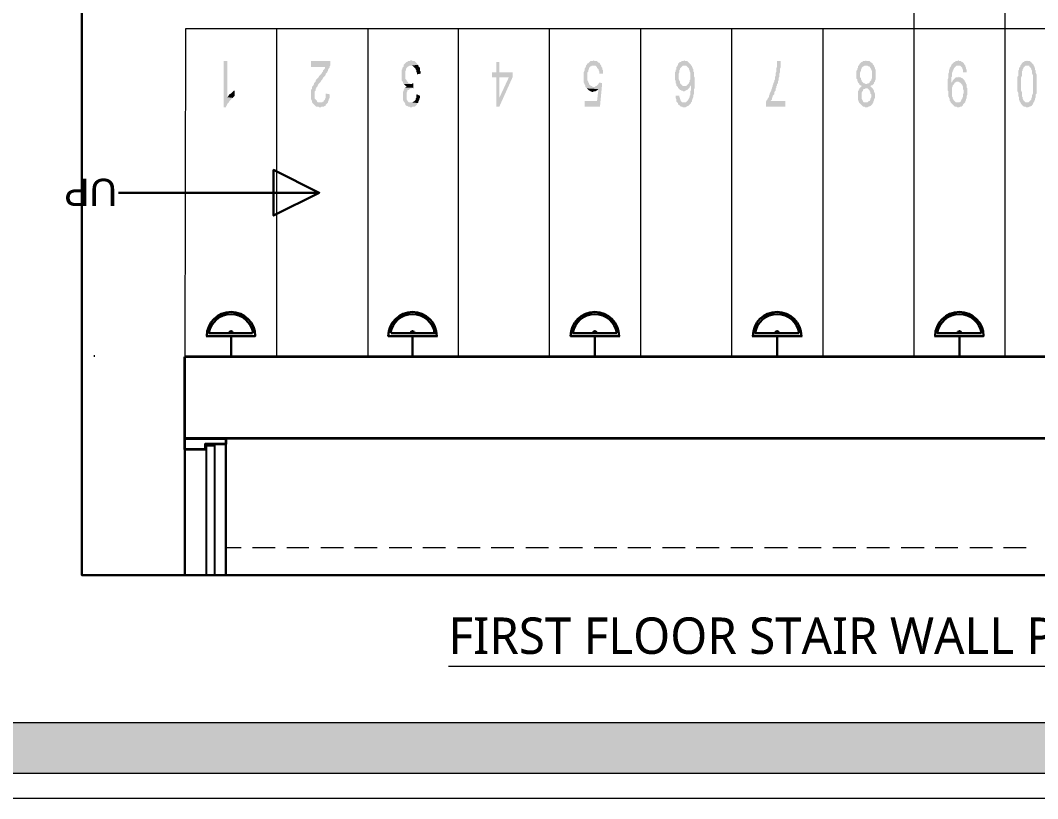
# Model space of a CAD drawing. Header units: inches. Extents: x 3324238 to 135265466, y -1036581 to 20094598.
# Drawn here: x 3353477.5 to 3353589, y -519499.6 to -519414.3 of the extents above; entities that cross this region are included whole.
import ezdxf

# ---------------------------------------------------------------- set-up
doc = ezdxf.new("R2010")
doc.units = ezdxf.units.IN
doc.header["$MEASUREMENT"] = 0
for name, color, linetype in [('PDF_Geometry', 7, 'Continuous'), ('PDF_Solid Fills', 7, 'Continuous'), ('PDF_Text', 1, 'Continuous')]:
    doc.layers.add(name, color=color, linetype=linetype)
doc.styles.add('PDF Arial', font='arial.ttf')
doc.styles.add('PDF Malgun Gothic', font='malgun.ttf')

msp = doc.modelspace()

# ---------------------------------------------------------------- hatches: boundary and pattern name
at = {"layer": 'PDF_Solid Fills', "lineweight": 30, "transparency": 33554559}
for points in [[(3353499.814, -519423.852), (3353500.055, -519423.852), (3353500.055, -519423.772), (3353500.136, -519423.691), (3353500.136, -519423.611), (3353500.217, -519423.45), (3353500.297, -519423.369), (3353500.378, -519423.288), (3353500.458, -519423.127), (3353500.458, -519423.127), (3353500.539, -519423.047), (3353500.619, -519422.966), (3353500.7, -519422.886), (3353500.781, -519422.805), (3353500.217, -519422.724), (3353500.217, -519418.776), (3353499.814, -519418.776)], [(3353509.563, -519423.369), (3353510.369, -519423.288), (3353510.369, -519423.288), (3353510.288, -519423.288), (3353510.127, -519423.288), (3353510.046, -519423.208), (3353510.046, -519423.127), (3353509.966, -519423.047), (3353509.966, -519423.047), (3353509.885, -519422.966), (3353509.805, -519422.886), (3353509.805, -519422.724), (3353509.805, -519422.563), (3353509.805, -519422.483), (3353509.805, -519422.322), (3353509.805, -519422.241), (3353509.805, -519422.08), (3353509.885, -519421.999), (3353509.885, -519421.838), (3353509.966, -519421.758), (3353509.966, -519421.677), (3353510.046, -519421.596), (3353510.127, -519421.516), (3353510.127, -519421.435), (3353510.207, -519421.274), (3353510.288, -519421.194), (3353510.369, -519421.113), (3353510.449, -519421.032), (3353510.53, -519420.871), (3353510.61, -519420.791), (3353510.691, -519420.63), (3353510.771, -519420.549), (3353510.852, -519420.468), (3353510.933, -519420.388), (3353511.013, -519420.227), (3353511.013, -519420.146), (3353511.094, -519420.066), (3353511.174, -519419.985), (3353511.174, -519419.904), (3353511.255, -519419.824), (3353511.255, -519419.743), (3353511.335, -519419.582), (3353511.416, -519419.502), (3353511.416, -519419.34), (3353511.497, -519419.26), (3353511.497, -519419.26), (3353511.497, -519419.099), (3353511.497, -519418.938), (3353511.497, -519418.776), (3353509.402, -519418.776), (3353509.402, -519419.421), (3353510.933, -519419.421), (3353510.933, -519419.421), (3353510.933, -519419.502), (3353510.852, -519419.663), (3353510.771, -519419.743), (3353510.771, -519419.743), (3353510.691, -519419.824), (3353510.691, -519419.904), (3353510.61, -519419.985), (3353510.53, -519420.146), (3353510.449, -519420.227), (3353510.288, -519420.388), (3353510.288, -519420.388), (3353510.207, -519420.549), (3353510.127, -519420.63), (3353510.046, -519420.71), (3353509.966, -519420.791), (3353509.885, -519420.952), (3353509.885, -519421.032), (3353509.805, -519421.113), (3353509.724, -519421.194), (3353509.724, -519421.274), (3353509.724, -519421.274), (3353509.643, -519421.435), (3353509.563, -519421.516), (3353509.482, -519421.596), (3353509.482, -519421.758), (3353509.482, -519421.838), (3353509.402, -519421.919), (3353509.402, -519421.999), (3353509.402, -519422.16), (3353509.402, -519422.322), (3353509.402, -519422.483), (3353509.402, -519422.483), (3353509.402, -519422.644), (3353509.402, -519422.724), (3353509.402, -519422.886), (3353509.402, -519422.966), (3353509.482, -519423.127), (3353509.482, -519423.208)], [(3353519.554, -519421.274), (3353520.359, -519421.274), (3353520.279, -519421.274), (3353520.198, -519421.194), (3353520.118, -519421.194), (3353520.037, -519421.113), (3353519.957, -519421.032), (3353519.876, -519420.952), (3353519.876, -519420.871), (3353519.795, -519420.791), (3353519.715, -519420.71), (3353519.715, -519420.549), (3353519.715, -519420.388), (3353519.715, -519420.307), (3353519.715, -519420.307), (3353519.715, -519420.146), (3353519.715, -519419.985), (3353519.715, -519419.904), (3353519.795, -519419.743), (3353519.795, -519419.663), (3353519.876, -519419.502), (3353519.957, -519419.421), (3353520.037, -519419.34), (3353520.118, -519419.34), (3353520.198, -519419.26), (3353520.279, -519419.26), (3353520.359, -519419.26), (3353521.165, -519419.179), (3353521.085, -519419.099), (3353521.004, -519419.099), (3353521.004, -519419.018), (3353520.923, -519418.938), (3353520.843, -519418.857), (3353520.762, -519418.776), (3353520.682, -519418.776), (3353520.521, -519418.776), (3353520.44, -519418.696), (3353520.359, -519418.696), (3353520.279, -519418.696), (3353520.198, -519418.776), (3353520.118, -519418.776), (3353520.037, -519418.776), (3353519.957, -519418.857), (3353519.876, -519418.857), (3353519.795, -519418.938), (3353519.715, -519419.018), (3353519.634, -519419.099), (3353519.554, -519419.179), (3353519.554, -519419.179), (3353519.554, -519419.34), (3353519.473, -519419.421), (3353519.393, -519419.502), (3353519.393, -519419.663), (3353519.312, -519419.743), (3353519.312, -519419.904), (3353519.312, -519419.985), (3353519.312, -519420.146), (3353519.312, -519420.307), (3353519.312, -519420.307), (3353519.312, -519420.468), (3353519.312, -519420.63), (3353519.312, -519420.791), (3353519.312, -519420.871), (3353519.393, -519420.952), (3353519.473, -519421.113), (3353519.473, -519421.113), (3353519.473, -519421.194)], [(3353529.706, -519423.772), (3353530.028, -519423.772), (3353531.478, -519420.549), (3353531.478, -519419.985), (3353530.028, -519419.985), (3353530.028, -519418.857), (3353529.706, -519418.857), (3353529.706, -519419.985), (3353529.222, -519419.985), (3353529.222, -519420.549), (3353529.706, -519420.549), (3353531.075, -519420.549), (3353530.028, -519422.805)], [(3353540.986, -519420.146), (3353541.389, -519420.146), (3353541.389, -519420.066), (3353541.389, -519419.904), (3353541.389, -519419.743), (3353541.308, -519419.663), (3353541.308, -519419.502), (3353541.227, -519419.421), (3353541.227, -519419.34), (3353541.147, -519419.179), (3353541.066, -519419.099), (3353541.066, -519419.018), (3353540.986, -519418.938), (3353540.905, -519418.938), (3353540.825, -519418.857), (3353540.744, -519418.776), (3353540.663, -519418.776), (3353540.583, -519418.776), (3353540.502, -519418.776), (3353540.341, -519418.696), (3353540.341, -519418.696), (3353540.261, -519418.776), (3353540.18, -519418.776), (3353540.099, -519418.776), (3353540.019, -519418.776), (3353539.938, -519418.857), (3353539.858, -519418.938), (3353539.777, -519419.018), (3353539.697, -519419.018), (3353539.616, -519419.179), (3353539.535, -519419.26), (3353540.341, -519419.26), (3353540.341, -519419.26), (3353540.502, -519419.26), (3353540.583, -519419.26), (3353540.663, -519419.34), (3353540.744, -519419.421), (3353540.744, -519419.502), (3353540.825, -519419.582), (3353540.905, -519419.663), (3353540.905, -519419.743), (3353540.986, -519419.904), (3353540.986, -519419.985)], [(3353551.057, -519423.369), (3353551.057, -519423.288), (3353551.138, -519423.208), (3353551.138, -519423.127), (3353551.138, -519423.047), (3353551.218, -519422.966), (3353551.218, -519422.886), (3353551.299, -519422.724), (3353551.299, -519422.644), (3353551.299, -519422.483), (3353551.379, -519422.402), (3353551.379, -519422.241), (3353551.379, -519422.08), (3353551.379, -519421.999), (3353551.379, -519421.838), (3353551.46, -519421.677), (3353551.46, -519421.516), (3353551.46, -519421.355), (3353551.46, -519421.113), (3353551.46, -519421.113), (3353551.46, -519420.952), (3353551.46, -519420.791), (3353551.46, -519420.63), (3353551.379, -519420.468), (3353551.379, -519420.307), (3353551.379, -519420.146), (3353551.379, -519419.985), (3353551.299, -519419.904), (3353551.299, -519419.743), (3353551.299, -519419.663), (3353551.218, -519419.582), (3353551.218, -519419.502), (3353551.138, -519419.34), (3353551.138, -519419.26), (3353551.057, -519419.26), (3353551.057, -519419.179), (3353550.977, -519419.099), (3353550.896, -519419.018), (3353550.815, -519418.938), (3353550.735, -519418.857), (3353550.654, -519418.776), (3353550.574, -519418.776), (3353550.493, -519418.776), (3353550.413, -519418.776), (3353550.332, -519418.696), (3353550.332, -519418.696), (3353550.171, -519418.776), (3353550.09, -519418.776), (3353550.01, -519418.776), (3353549.929, -519418.857), (3353549.849, -519418.857), (3353549.768, -519418.938), (3353549.768, -519418.938), (3353549.687, -519419.018), (3353549.607, -519419.099), (3353549.607, -519419.179), (3353550.332, -519419.26), (3353550.413, -519419.26), (3353550.493, -519419.26), (3353550.574, -519419.34), (3353550.654, -519419.421), (3353550.654, -519419.421), (3353550.735, -519419.502), (3353550.815, -519419.582), (3353550.815, -519419.663), (3353550.896, -519419.824), (3353550.896, -519419.904), (3353550.977, -519420.066), (3353550.977, -519420.146), (3353550.977, -519420.307), (3353550.977, -519420.468), (3353550.977, -519420.468), (3353550.977, -519420.63), (3353550.977, -519420.791), (3353550.896, -519420.871), (3353550.896, -519421.032), (3353550.815, -519421.113), (3353550.815, -519421.194), (3353550.735, -519421.274), (3353550.654, -519421.355), (3353551.057, -519421.355), (3353551.057, -519421.435), (3353551.057, -519421.677), (3353551.057, -519421.838), (3353551.057, -519421.919), (3353550.977, -519422.08), (3353550.977, -519422.241), (3353550.977, -519422.322), (3353550.977, -519422.483), (3353550.896, -519422.563), (3353550.896, -519422.644), (3353550.896, -519422.724), (3353550.815, -519422.886), (3353550.735, -519422.966), (3353550.735, -519423.047), (3353550.654, -519423.127), (3353550.654, -519423.127), (3353550.574, -519423.208), (3353550.493, -519423.288), (3353550.413, -519423.288), (3353550.332, -519423.288)], [(3353559.275, -519423.772), (3353561.37, -519423.772), (3353561.37, -519423.127), (3353559.759, -519423.127), (3353559.759, -519423.127), (3353559.839, -519423.047), (3353559.92, -519422.966), (3353559.92, -519422.805), (3353560.001, -519422.724), (3353560.001, -519422.563), (3353560.081, -519422.483), (3353560.162, -519422.402), (3353560.162, -519422.241), (3353560.242, -519422.08), (3353560.323, -519421.999), (3353560.323, -519421.838), (3353560.323, -519421.758), (3353560.403, -519421.677), (3353560.403, -519421.516), (3353560.484, -519421.435), (3353560.484, -519421.274), (3353560.565, -519421.194), (3353560.565, -519421.032), (3353560.645, -519420.871), (3353560.645, -519420.791), (3353560.645, -519420.63), (3353560.726, -519420.468), (3353560.726, -519420.388), (3353560.726, -519420.227), (3353560.726, -519420.146), (3353560.806, -519419.985), (3353560.806, -519419.904), (3353560.806, -519419.743), (3353560.806, -519419.582), (3353560.887, -519419.421), (3353560.887, -519419.34), (3353560.887, -519419.179), (3353560.887, -519419.018), (3353560.887, -519418.938), (3353560.887, -519418.776), (3353560.484, -519418.776), (3353560.484, -519418.857), (3353560.484, -519418.938), (3353560.484, -519419.099), (3353560.484, -519419.26), (3353560.484, -519419.421), (3353560.403, -519419.502), (3353560.403, -519419.663), (3353560.403, -519419.824), (3353560.403, -519419.904), (3353560.323, -519420.066), (3353560.323, -519420.227), (3353560.323, -519420.227), (3353560.323, -519420.388), (3353560.242, -519420.549), (3353560.242, -519420.63), (3353560.242, -519420.791), (3353560.162, -519420.871), (3353560.162, -519421.032), (3353560.081, -519421.194), (3353560.081, -519421.274), (3353560.001, -519421.435), (3353560.001, -519421.516), (3353559.92, -519421.677), (3353559.92, -519421.758), (3353559.839, -519421.919), (3353559.839, -519421.999), (3353559.759, -519422.16), (3353559.678, -519422.322), (3353559.678, -519422.402), (3353559.598, -519422.563), (3353559.598, -519422.644), (3353559.517, -519422.805), (3353559.437, -519422.886), (3353559.437, -519422.966), (3353559.356, -519423.047), (3353559.275, -519423.208), (3353559.275, -519423.288)], [(3353569.508, -519421.274), (3353570.233, -519421.274), (3353570.152, -519421.274), (3353570.072, -519421.194), (3353569.991, -519421.194), (3353569.911, -519421.113), (3353569.83, -519421.032), (3353569.75, -519420.952), (3353569.75, -519420.871), (3353569.669, -519420.791), (3353569.669, -519420.63), (3353569.589, -519420.549), (3353569.589, -519420.388), (3353569.589, -519420.227), (3353569.589, -519420.146), (3353569.589, -519419.985), (3353569.669, -519419.824), (3353569.669, -519419.743), (3353569.75, -519419.582), (3353569.75, -519419.502), (3353569.83, -519419.421), (3353569.911, -519419.34), (3353569.991, -519419.34), (3353570.072, -519419.26), (3353570.152, -519419.26), (3353570.233, -519419.26), (3353571.039, -519419.179), (3353570.958, -519419.099), (3353570.958, -519419.018), (3353570.878, -519418.938), (3353570.797, -519418.938), (3353570.716, -519418.857), (3353570.636, -519418.776), (3353570.555, -519418.776), (3353570.475, -519418.776), (3353570.314, -519418.776), (3353570.233, -519418.696), (3353570.233, -519418.696), (3353570.072, -519418.776), (3353569.991, -519418.776), (3353569.911, -519418.776), (3353569.83, -519418.857), (3353569.75, -519418.857), (3353569.669, -519418.938), (3353569.589, -519419.018), (3353569.508, -519419.099), (3353569.508, -519419.179), (3353569.427, -519419.26), (3353569.347, -519419.34), (3353569.347, -519419.502), (3353569.266, -519419.582), (3353569.266, -519419.743), (3353569.186, -519419.824), (3353569.186, -519419.985), (3353569.186, -519420.066), (3353569.186, -519420.227), (3353569.186, -519420.307), (3353569.186, -519420.388), (3353569.186, -519420.549), (3353569.186, -519420.71), (3353569.266, -519420.791), (3353569.266, -519420.952), (3353569.347, -519421.032), (3353569.347, -519421.113), (3353569.427, -519421.194)], [(3353580.868, -519419.985), (3353581.271, -519419.985), (3353581.271, -519419.904), (3353581.271, -519419.743), (3353581.191, -519419.582), (3353581.191, -519419.502), (3353581.11, -519419.34), (3353581.11, -519419.26), (3353581.03, -519419.179), (3353580.949, -519419.018), (3353580.949, -519419.018), (3353580.868, -519418.938), (3353580.788, -519418.857), (3353580.707, -519418.857), (3353580.627, -519418.776), (3353580.546, -519418.776), (3353580.466, -519418.776), (3353580.385, -519418.696), (3353580.304, -519418.696), (3353580.224, -519418.776), (3353580.143, -519418.776), (3353580.063, -519418.776), (3353579.982, -519418.857), (3353579.902, -519418.857), (3353579.821, -519418.938), (3353579.74, -519419.018), (3353579.66, -519419.099), (3353579.579, -519419.179), (3353580.385, -519419.26), (3353580.385, -519419.26), (3353580.466, -519419.26), (3353580.546, -519419.26), (3353580.627, -519419.34), (3353580.707, -519419.421), (3353580.788, -519419.502), (3353580.788, -519419.582), (3353580.868, -519419.743), (3353580.868, -519419.904)], [(3353587.878, -519423.852), (3353587.878, -519423.852), (3353587.959, -519423.852), (3353588.12, -519423.772), (3353588.2, -519423.772), (3353588.281, -519423.691), (3353588.362, -519423.691), (3353588.442, -519423.611), (3353588.442, -519423.53), (3353588.523, -519423.53), (3353588.523, -519423.45), (3353588.603, -519423.288), (3353587.878, -519423.288), (3353587.878, -519423.288), (3353587.798, -519423.288), (3353587.717, -519423.288), (3353587.636, -519423.208), (3353587.556, -519423.127), (3353587.475, -519423.047), (3353587.395, -519422.886), (3353587.395, -519422.886), (3353587.395, -519422.805), (3353587.395, -519422.724), (3353587.314, -519422.644), (3353587.314, -519422.563), (3353587.314, -519422.402), (3353587.314, -519422.322), (3353587.314, -519422.16), (3353587.234, -519421.999), (3353587.234, -519421.838), (3353587.234, -519421.677), (3353587.234, -519421.435), (3353587.234, -519421.274), (3353587.234, -519421.274), (3353587.234, -519421.032), (3353587.234, -519420.871), (3353587.234, -519420.71), (3353587.234, -519420.549), (3353587.314, -519420.388), (3353587.314, -519420.227), (3353587.314, -519420.146), (3353587.314, -519419.985), (3353587.314, -519419.904), (3353587.395, -519419.824), (3353587.395, -519419.743), (3353587.395, -519419.663), (3353587.475, -519419.582), (3353587.475, -519419.502), (3353587.556, -519419.421), (3353587.636, -519419.34), (3353587.717, -519419.26), (3353587.798, -519419.26), (3353587.878, -519419.26), (3353588.603, -519419.179), (3353588.523, -519419.099), (3353588.442, -519419.018), (3353588.362, -519418.938), (3353588.362, -519418.857), (3353588.281, -519418.857), (3353588.2, -519418.776), (3353588.039, -519418.776), (3353587.959, -519418.776), (3353587.878, -519418.696), (3353587.878, -519418.696), (3353587.798, -519418.776), (3353587.717, -519418.776), (3353587.636, -519418.776), (3353587.556, -519418.857), (3353587.475, -519418.857), (3353587.395, -519418.938), (3353587.314, -519419.018), (3353587.314, -519419.018), (3353587.234, -519419.179), (3353587.153, -519419.26), (3353587.153, -519419.34), (3353587.072, -519419.421), (3353586.992, -519419.582), (3353586.992, -519419.743), (3353586.911, -519419.824), (3353586.911, -519419.904), (3353586.911, -519419.985), (3353586.911, -519420.146), (3353586.911, -519420.227), (3353586.911, -519420.388), (3353586.831, -519420.468), (3353586.831, -519420.63), (3353586.831, -519420.791), (3353586.831, -519420.952), (3353586.831, -519421.113), (3353586.831, -519421.274), (3353586.831, -519421.355), (3353586.831, -519421.516), (3353586.831, -519421.677), (3353586.831, -519421.838), (3353586.831, -519421.999), (3353586.831, -519422.08), (3353586.911, -519422.241), (3353586.911, -519422.322), (3353586.911, -519422.483), (3353586.911, -519422.563), (3353586.992, -519422.724), (3353586.992, -519422.886), (3353586.992, -519422.966), (3353587.072, -519423.127), (3353587.072, -519423.208), (3353587.072, -519423.208), (3353587.153, -519423.288), (3353587.234, -519423.45), (3353587.314, -519423.53), (3353587.395, -519423.611), (3353587.395, -519423.691), (3353587.475, -519423.691), (3353587.556, -519423.772), (3353587.636, -519423.772), (3353587.717, -519423.772), (3353587.798, -519423.852)], [(3353521.004, -519420.227), (3353521.407, -519420.146), (3353521.407, -519420.066), (3353521.407, -519419.904), (3353521.326, -519419.824), (3353521.326, -519419.663), (3353521.326, -519419.502), (3353521.246, -519419.421), (3353521.165, -519419.34), (3353521.165, -519419.179), (3353520.359, -519419.26), (3353520.44, -519419.26), (3353520.521, -519419.26), (3353520.601, -519419.34), (3353520.682, -519419.421), (3353520.762, -519419.502), (3353520.762, -519419.502), (3353520.843, -519419.582), (3353520.843, -519419.663), (3353520.923, -519419.743), (3353520.923, -519419.904), (3353521.004, -519420.066)], [(3353539.535, -519421.677), (3353540.341, -519421.596), (3353540.341, -519421.596), (3353540.261, -519421.596), (3353540.18, -519421.516), (3353540.099, -519421.516), (3353540.019, -519421.435), (3353539.938, -519421.355), (3353539.858, -519421.274), (3353539.858, -519421.194), (3353539.777, -519421.113), (3353539.777, -519421.032), (3353539.697, -519420.871), (3353539.697, -519420.791), (3353539.697, -519420.63), (3353539.697, -519420.468), (3353539.697, -519420.468), (3353539.697, -519420.307), (3353539.697, -519420.146), (3353539.697, -519419.985), (3353539.777, -519419.904), (3353539.777, -519419.743), (3353539.858, -519419.663), (3353539.858, -519419.582), (3353539.858, -519419.582), (3353539.938, -519419.421), (3353540.019, -519419.34), (3353540.099, -519419.34), (3353540.18, -519419.26), (3353540.261, -519419.26), (3353540.341, -519419.26), (3353539.535, -519419.26), (3353539.535, -519419.34), (3353539.535, -519419.34), (3353539.455, -519419.502), (3353539.374, -519419.582), (3353539.374, -519419.743), (3353539.374, -519419.824), (3353539.294, -519419.985), (3353539.294, -519420.066), (3353539.294, -519420.227), (3353539.294, -519420.388), (3353539.294, -519420.549), (3353539.294, -519420.549), (3353539.294, -519420.71), (3353539.294, -519420.871), (3353539.294, -519421.032), (3353539.294, -519421.113), (3353539.374, -519421.274), (3353539.374, -519421.355), (3353539.455, -519421.435), (3353539.455, -519421.596)], [(3353549.607, -519421.596), (3353550.332, -519421.516), (3353550.251, -519421.516), (3353550.171, -519421.516), (3353550.09, -519421.435), (3353550.01, -519421.355), (3353549.929, -519421.274), (3353549.849, -519421.194), (3353549.849, -519421.194), (3353549.849, -519421.032), (3353549.768, -519420.952), (3353549.768, -519420.871), (3353549.687, -519420.71), (3353549.687, -519420.549), (3353549.687, -519420.388), (3353549.687, -519420.307), (3353549.687, -519420.146), (3353549.768, -519419.985), (3353549.768, -519419.904), (3353549.768, -519419.743), (3353549.849, -519419.663), (3353549.849, -519419.582), (3353549.929, -519419.502), (3353550.01, -519419.421), (3353550.09, -519419.34), (3353550.171, -519419.26), (3353550.251, -519419.26), (3353550.332, -519419.26), (3353549.607, -519419.179), (3353549.526, -519419.34), (3353549.446, -519419.421), (3353549.446, -519419.582), (3353549.446, -519419.663), (3353549.365, -519419.743), (3353549.365, -519419.904), (3353549.285, -519419.985), (3353549.285, -519420.146), (3353549.285, -519420.307), (3353549.285, -519420.468), (3353549.285, -519420.468), (3353549.285, -519420.63), (3353549.285, -519420.791), (3353549.365, -519420.952), (3353549.365, -519421.032), (3353549.365, -519421.194), (3353549.446, -519421.274), (3353549.446, -519421.435), (3353549.526, -519421.516)], [(3353570.233, -519423.852), (3353570.314, -519423.852), (3353570.394, -519423.852), (3353570.475, -519423.772), (3353570.555, -519423.772), (3353570.636, -519423.691), (3353570.716, -519423.691), (3353570.797, -519423.611), (3353570.878, -519423.53), (3353570.958, -519423.45), (3353570.958, -519423.369), (3353571.039, -519423.288), (3353571.039, -519423.208), (3353571.119, -519423.047), (3353571.119, -519422.966), (3353571.2, -519422.805), (3353571.2, -519422.644), (3353571.2, -519422.563), (3353571.2, -519422.402), (3353571.2, -519422.322), (3353571.119, -519422.16), (3353571.119, -519421.999), (3353571.039, -519421.919), (3353571.039, -519421.919), (3353571.039, -519421.838), (3353570.958, -519421.758), (3353570.878, -519421.677), (3353570.797, -519421.596), (3353570.716, -519421.516), (3353570.716, -519421.516), (3353570.797, -519421.435), (3353570.878, -519421.435), (3353570.958, -519421.355), (3353571.039, -519421.274), (3353571.119, -519421.194), (3353571.119, -519421.113), (3353571.2, -519421.032), (3353571.2, -519420.952), (3353571.28, -519420.791), (3353571.28, -519420.71), (3353571.28, -519420.549), (3353571.28, -519420.388), (3353571.28, -519420.227), (3353571.28, -519420.146), (3353571.28, -519419.985), (3353571.28, -519419.824), (3353571.28, -519419.743), (3353571.2, -519419.582), (3353571.2, -519419.502), (3353571.119, -519419.34), (3353571.119, -519419.26), (3353571.039, -519419.179), (3353570.233, -519419.26), (3353570.314, -519419.26), (3353570.394, -519419.26), (3353570.475, -519419.34), (3353570.555, -519419.34), (3353570.636, -519419.421), (3353570.716, -519419.502), (3353570.797, -519419.663), (3353570.797, -519419.743), (3353570.878, -519419.824), (3353570.878, -519419.985), (3353570.878, -519420.146), (3353570.878, -519420.227), (3353570.878, -519420.388), (3353570.878, -519420.549), (3353570.878, -519420.63), (3353570.797, -519420.791), (3353570.797, -519420.871), (3353570.716, -519420.952), (3353570.636, -519421.032), (3353570.636, -519421.113), (3353570.555, -519421.194), (3353570.475, -519421.194), (3353570.314, -519421.274), (3353570.233, -519421.274), (3353569.508, -519421.274), (3353569.508, -519421.355), (3353569.589, -519421.435), (3353569.669, -519421.435), (3353569.83, -519421.516), (3353569.75, -519421.516), (3353569.669, -519421.596), (3353569.589, -519421.677), (3353569.508, -519421.758), (3353570.233, -519421.758), (3353570.314, -519421.758), (3353570.394, -519421.758), (3353570.475, -519421.838), (3353570.555, -519421.919), (3353570.636, -519421.999), (3353570.636, -519422.08), (3353570.716, -519422.16), (3353570.716, -519422.322), (3353570.797, -519422.402), (3353570.797, -519422.563), (3353570.797, -519422.644), (3353570.797, -519422.724), (3353570.716, -519422.886), (3353570.716, -519422.966), (3353570.636, -519423.127), (3353570.555, -519423.127), (3353570.475, -519423.208), (3353570.394, -519423.288), (3353570.314, -519423.288), (3353570.233, -519423.288), (3353569.508, -519423.369), (3353569.589, -519423.45), (3353569.589, -519423.45), (3353569.669, -519423.53), (3353569.75, -519423.611), (3353569.83, -519423.691), (3353569.911, -519423.772), (3353569.991, -519423.772), (3353570.072, -519423.772), (3353570.152, -519423.852)], [(3353580.304, -519423.852), (3353580.304, -519423.852), (3353580.385, -519423.852), (3353580.546, -519423.772), (3353580.627, -519423.772), (3353580.707, -519423.772), (3353580.788, -519423.691), (3353580.868, -519423.611), (3353580.868, -519423.53), (3353580.949, -519423.45), (3353581.03, -519423.369), (3353580.224, -519423.288), (3353580.224, -519423.288), (3353580.143, -519423.288), (3353580.063, -519423.288), (3353579.982, -519423.208), (3353579.902, -519423.127), (3353579.821, -519423.047), (3353579.821, -519422.966), (3353579.74, -519422.886), (3353579.74, -519422.724), (3353579.66, -519422.644), (3353579.66, -519422.483), (3353579.66, -519422.322), (3353579.66, -519422.16), (3353579.66, -519422.08), (3353579.66, -519421.919), (3353579.66, -519421.838), (3353579.66, -519421.677), (3353579.74, -519421.516), (3353579.74, -519421.435), (3353579.821, -519421.355), (3353579.902, -519421.274), (3353579.902, -519421.194), (3353579.579, -519421.194), (3353579.579, -519421.032), (3353579.579, -519420.952), (3353579.579, -519420.871), (3353579.579, -519420.71), (3353579.579, -519420.549), (3353579.66, -519420.468), (3353579.66, -519420.307), (3353579.66, -519420.227), (3353579.66, -519420.066), (3353579.74, -519419.904), (3353579.74, -519419.824), (3353579.821, -519419.743), (3353579.821, -519419.663), (3353579.902, -519419.502), (3353579.982, -519419.421), (3353580.063, -519419.34), (3353580.063, -519419.34), (3353580.143, -519419.26), (3353580.224, -519419.26), (3353580.385, -519419.26), (3353579.579, -519419.179), (3353579.579, -519419.26), (3353579.499, -519419.421), (3353579.418, -519419.502), (3353579.418, -519419.582), (3353579.338, -519419.743), (3353579.338, -519419.904), (3353579.338, -519419.904), (3353579.338, -519419.985), (3353579.257, -519420.146), (3353579.257, -519420.227), (3353579.257, -519420.388), (3353579.257, -519420.468), (3353579.257, -519420.63), (3353579.176, -519420.791), (3353579.176, -519420.952), (3353579.176, -519421.113), (3353579.176, -519421.274), (3353579.176, -519421.435), (3353579.176, -519421.435), (3353579.176, -519421.677), (3353579.176, -519421.838), (3353579.176, -519421.999), (3353579.257, -519422.08), (3353579.257, -519422.241), (3353579.257, -519422.402), (3353579.257, -519422.483), (3353579.257, -519422.644), (3353579.338, -519422.724), (3353579.338, -519422.805), (3353579.338, -519422.805), (3353579.418, -519422.966), (3353579.418, -519423.127), (3353579.499, -519423.208), (3353579.499, -519423.288), (3353579.579, -519423.369), (3353579.66, -519423.45), (3353579.74, -519423.53), (3353579.821, -519423.611), (3353579.902, -519423.691), (3353579.982, -519423.772), (3353580.063, -519423.772), (3353580.143, -519423.772), (3353580.224, -519423.852)], [(3353588.603, -519423.288), (3353588.684, -519423.208), (3353588.684, -519423.127), (3353588.764, -519422.966), (3353588.764, -519422.886), (3353588.845, -519422.724), (3353588.845, -519422.644), (3353588.845, -519422.563), (3353588.845, -519422.402), (3353588.926, -519422.322), (3353588.926, -519422.16), (3353588.926, -519422.08), (3353588.926, -519421.919), (3353588.926, -519421.758), (3353588.926, -519421.596), (3353588.926, -519421.435), (3353588.926, -519421.274), (3353588.926, -519421.194), (3353588.926, -519421.032), (3353588.926, -519420.871), (3353588.926, -519420.71), (3353588.926, -519420.549), (3353588.926, -519420.388), (3353588.926, -519420.227), (3353588.845, -519420.066), (3353588.845, -519419.985), (3353588.845, -519419.824), (3353588.764, -519419.743), (3353588.764, -519419.663), (3353588.764, -519419.502), (3353588.684, -519419.421), (3353588.684, -519419.34), (3353588.603, -519419.26), (3353588.603, -519419.179), (3353587.878, -519419.26), (3353587.959, -519419.26), (3353588.039, -519419.26), (3353588.12, -519419.26), (3353588.12, -519419.34), (3353588.2, -519419.421), (3353588.281, -519419.502), (3353588.362, -519419.663), (3353588.362, -519419.663), (3353588.362, -519419.743), (3353588.442, -519419.824), (3353588.442, -519419.904), (3353588.442, -519419.985), (3353588.442, -519420.146), (3353588.523, -519420.307), (3353588.523, -519420.388), (3353588.523, -519420.549), (3353588.523, -519420.71), (3353588.523, -519420.871), (3353588.523, -519421.113), (3353588.523, -519421.274), (3353588.523, -519421.435), (3353588.523, -519421.596), (3353588.523, -519421.758), (3353588.523, -519421.919), (3353588.523, -519422.08), (3353588.523, -519422.241), (3353588.523, -519422.322), (3353588.442, -519422.483), (3353588.442, -519422.563), (3353588.442, -519422.724), (3353588.362, -519422.805), (3353588.362, -519422.886), (3353588.362, -519422.966), (3353588.281, -519423.047), (3353588.2, -519423.127), (3353588.12, -519423.208), (3353588.039, -519423.288), (3353587.959, -519423.288), (3353587.878, -519423.288)], [(3353520.601, -519421.758), (3353520.601, -519421.194), (3353520.601, -519421.194), (3353520.521, -519421.194), (3353520.44, -519421.274), (3353520.359, -519421.274), (3353519.554, -519421.274), (3353519.634, -519421.355), (3353519.715, -519421.435), (3353519.795, -519421.516), (3353519.876, -519421.516), (3353519.795, -519421.596), (3353519.715, -519421.677), (3353520.521, -519421.677)], [(3353529.706, -519423.772), (3353530.028, -519422.805), (3353530.028, -519420.549), (3353531.075, -519420.549), (3353529.706, -519420.549)], [(3353539.374, -519423.772), (3353541.066, -519423.772), (3353541.308, -519421.194), (3353540.986, -519421.113), (3353540.905, -519421.194), (3353540.905, -519421.274), (3353540.825, -519421.355), (3353540.744, -519421.435), (3353540.744, -519421.435), (3353540.663, -519421.516), (3353540.583, -519421.516), (3353540.502, -519421.596), (3353540.341, -519421.596), (3353539.535, -519421.677), (3353539.535, -519421.677), (3353539.616, -519421.758), (3353540.905, -519421.838), (3353540.744, -519423.127), (3353539.374, -519423.127)], [(3353579.902, -519421.194), (3353579.982, -519421.113), (3353580.063, -519421.113), (3353580.143, -519421.032), (3353580.304, -519421.032), (3353581.03, -519420.952), (3353581.03, -519420.871), (3353580.949, -519420.791), (3353580.868, -519420.71), (3353580.788, -519420.63), (3353580.707, -519420.63), (3353580.627, -519420.549), (3353580.546, -519420.549), (3353580.466, -519420.549), (3353580.385, -519420.468), (3353580.385, -519420.549), (3353580.224, -519420.549), (3353580.143, -519420.549), (3353580.063, -519420.549), (3353579.982, -519420.63), (3353579.902, -519420.71), (3353579.902, -519420.71), (3353579.821, -519420.791), (3353579.74, -519420.871), (3353579.74, -519420.952), (3353579.66, -519421.032), (3353579.579, -519421.194)], [(3353581.03, -519423.369), (3353581.11, -519423.288), (3353581.11, -519423.208), (3353581.191, -519423.047), (3353581.191, -519422.966), (3353581.271, -519422.805), (3353581.271, -519422.724), (3353581.271, -519422.563), (3353581.352, -519422.402), (3353581.352, -519422.322), (3353581.352, -519422.16), (3353581.352, -519422.08), (3353581.352, -519421.919), (3353581.352, -519421.758), (3353581.271, -519421.677), (3353581.271, -519421.516), (3353581.271, -519421.355), (3353581.191, -519421.274), (3353581.191, -519421.194), (3353581.11, -519421.032), (3353581.03, -519420.952), (3353580.304, -519421.032), (3353580.385, -519421.032), (3353580.466, -519421.113), (3353580.546, -519421.113), (3353580.627, -519421.194), (3353580.707, -519421.274), (3353580.707, -519421.355), (3353580.788, -519421.355), (3353580.788, -519421.435), (3353580.868, -519421.596), (3353580.868, -519421.677), (3353580.868, -519421.838), (3353580.949, -519421.999), (3353580.949, -519422.16), (3353580.949, -519422.241), (3353580.868, -519422.402), (3353580.868, -519422.563), (3353580.868, -519422.644), (3353580.788, -519422.805), (3353580.788, -519422.886), (3353580.707, -519422.966), (3353580.627, -519423.127), (3353580.627, -519423.208), (3353580.546, -519423.208), (3353580.466, -519423.288), (3353580.385, -519423.288), (3353580.224, -519423.288)], [(3353500.781, -519422.805), (3353500.861, -519422.724), (3353500.942, -519422.644), (3353501.022, -519422.563), (3353501.022, -519421.999), (3353501.022, -519421.999), (3353500.942, -519421.999), (3353500.861, -519422.08), (3353500.781, -519422.16), (3353500.7, -519422.241), (3353500.619, -519422.322), (3353500.619, -519422.322), (3353500.458, -519422.402), (3353500.378, -519422.483), (3353500.378, -519422.563), (3353500.297, -519422.644), (3353500.217, -519422.724)], [(3353510.369, -519423.852), (3353510.449, -519423.852), (3353510.53, -519423.772), (3353510.691, -519423.772), (3353510.771, -519423.772), (3353510.852, -519423.691), (3353510.933, -519423.691), (3353511.013, -519423.611), (3353511.013, -519423.53), (3353511.094, -519423.45), (3353511.174, -519423.369), (3353511.255, -519423.288), (3353511.255, -519423.208), (3353511.335, -519423.047), (3353511.335, -519422.966), (3353511.416, -519422.805), (3353511.416, -519422.724), (3353511.416, -519422.563), (3353511.416, -519422.402), (3353511.013, -519422.322), (3353511.013, -519422.483), (3353511.013, -519422.563), (3353511.013, -519422.724), (3353510.933, -519422.886), (3353510.933, -519422.966), (3353510.852, -519423.047), (3353510.771, -519423.127), (3353510.771, -519423.208), (3353510.691, -519423.208), (3353510.61, -519423.288), (3353510.449, -519423.288), (3353510.369, -519423.288), (3353509.563, -519423.369), (3353509.643, -519423.45), (3353509.643, -519423.45), (3353509.724, -519423.53), (3353509.805, -519423.611), (3353509.885, -519423.691), (3353509.885, -519423.691), (3353509.966, -519423.772), (3353510.127, -519423.772), (3353510.207, -519423.772), (3353510.288, -519423.852)], [(3353520.359, -519423.852), (3353520.44, -519423.852), (3353520.521, -519423.772), (3353520.682, -519423.772), (3353520.762, -519423.772), (3353520.843, -519423.691), (3353520.923, -519423.611), (3353520.923, -519423.611), (3353521.004, -519423.53), (3353521.004, -519423.45), (3353521.085, -519423.369), (3353520.359, -519423.288), (3353520.279, -519423.288), (3353520.198, -519423.288), (3353520.118, -519423.288), (3353520.037, -519423.208), (3353519.957, -519423.127), (3353519.957, -519423.047), (3353519.876, -519422.966), (3353519.876, -519422.805), (3353519.876, -519422.724), (3353519.876, -519422.563), (3353519.876, -519422.483), (3353519.876, -519422.322), (3353519.876, -519422.241), (3353519.957, -519422.08), (3353519.957, -519421.999), (3353520.037, -519421.919), (3353520.118, -519421.919), (3353520.198, -519421.838), (3353520.279, -519421.758), (3353520.359, -519421.758), (3353520.44, -519421.758), (3353520.521, -519421.677), (3353519.715, -519421.677), (3353519.634, -519421.758), (3353519.634, -519421.838), (3353519.554, -519421.919), (3353519.554, -519421.999), (3353519.473, -519422.16), (3353519.473, -519422.241), (3353519.473, -519422.402), (3353519.473, -519422.563), (3353519.473, -519422.644), (3353519.473, -519422.805), (3353519.473, -519422.886), (3353519.473, -519423.047), (3353519.554, -519423.208), (3353519.554, -519423.208), (3353519.634, -519423.288), (3353519.715, -519423.45), (3353519.715, -519423.53), (3353519.795, -519423.611), (3353519.876, -519423.691), (3353519.957, -519423.691), (3353520.037, -519423.772), (3353520.118, -519423.772), (3353520.198, -519423.772), (3353520.279, -519423.852)], [(3353540.261, -519422.16), (3353540.261, -519422.16), (3353540.422, -519422.08), (3353540.502, -519422.08), (3353540.583, -519422.08), (3353540.663, -519421.999), (3353540.744, -519421.999), (3353540.825, -519421.919), (3353540.905, -519421.838), (3353539.616, -519421.758), (3353539.697, -519421.838), (3353539.777, -519421.919), (3353539.858, -519421.999), (3353539.938, -519421.999), (3353540.019, -519422.08), (3353540.099, -519422.08), (3353540.18, -519422.16)], [(3353550.251, -519422.08), (3353550.251, -519422.08), (3353550.332, -519422.08), (3353550.413, -519421.999), (3353550.493, -519421.999), (3353550.574, -519421.919), (3353550.654, -519421.919), (3353550.735, -519421.838), (3353550.815, -519421.758), (3353550.896, -519421.677), (3353550.896, -519421.596), (3353550.977, -519421.516), (3353551.057, -519421.355), (3353550.654, -519421.355), (3353550.574, -519421.435), (3353550.493, -519421.516), (3353550.413, -519421.516), (3353550.332, -519421.516), (3353549.607, -519421.596), (3353549.607, -519421.677), (3353549.687, -519421.758), (3353549.768, -519421.838), (3353549.849, -519421.919), (3353549.929, -519421.919), (3353550.01, -519421.999), (3353550.09, -519421.999), (3353550.171, -519422.08)], [(3353569.508, -519423.369), (3353570.233, -519423.288), (3353570.152, -519423.288), (3353570.072, -519423.288), (3353569.991, -519423.288), (3353569.911, -519423.208), (3353569.911, -519423.127), (3353569.83, -519423.047), (3353569.75, -519422.886), (3353569.75, -519422.805), (3353569.75, -519422.644), (3353569.75, -519422.563), (3353569.75, -519422.483), (3353569.75, -519422.322), (3353569.75, -519422.241), (3353569.83, -519422.08), (3353569.911, -519421.999), (3353569.911, -519421.919), (3353569.991, -519421.838), (3353570.072, -519421.838), (3353570.152, -519421.758), (3353570.233, -519421.758), (3353569.508, -519421.758), (3353569.508, -519421.838), (3353569.427, -519421.919), (3353569.427, -519421.999), (3353569.347, -519422.08), (3353569.347, -519422.241), (3353569.347, -519422.402), (3353569.347, -519422.563), (3353569.347, -519422.644), (3353569.347, -519422.724), (3353569.347, -519422.886), (3353569.347, -519423.047), (3353569.427, -519423.127), (3353569.427, -519423.208)], [(3353521.085, -519423.369), (3353521.165, -519423.288), (3353521.165, -519423.208), (3353521.246, -519423.047), (3353521.246, -519422.966), (3353521.326, -519422.805), (3353521.326, -519422.644), (3353521.326, -519422.563), (3353521.004, -519422.402), (3353520.923, -519422.483), (3353520.923, -519422.644), (3353520.923, -519422.805), (3353520.843, -519422.886), (3353520.843, -519423.047), (3353520.762, -519423.127), (3353520.682, -519423.208), (3353520.601, -519423.208), (3353520.521, -519423.288), (3353520.44, -519423.288), (3353520.359, -519423.288)], [(3353550.251, -519423.852), (3353550.332, -519423.852), (3353550.413, -519423.852), (3353550.493, -519423.772), (3353550.574, -519423.772), (3353550.654, -519423.691), (3353550.735, -519423.691), (3353550.815, -519423.611), (3353550.896, -519423.53), (3353550.977, -519423.45), (3353551.057, -519423.369), (3353550.332, -519423.288), (3353550.332, -519423.288), (3353550.171, -519423.288), (3353550.09, -519423.288), (3353550.01, -519423.208), (3353549.929, -519423.127), (3353549.929, -519423.047), (3353549.929, -519423.047), (3353549.849, -519422.966), (3353549.849, -519422.805), (3353549.768, -519422.724), (3353549.768, -519422.563), (3353549.365, -519422.563), (3353549.365, -519422.644), (3353549.365, -519422.805), (3353549.446, -519422.966), (3353549.446, -519423.047), (3353549.446, -519423.208), (3353549.526, -519423.288), (3353549.607, -519423.369), (3353549.607, -519423.53), (3353549.687, -519423.53), (3353549.768, -519423.611), (3353549.849, -519423.691), (3353549.929, -519423.772), (3353550.01, -519423.772), (3353550.09, -519423.772), (3353550.171, -519423.852)]]:
    msp.add_hatch(color=1, dxfattribs=at).paths.add_polyline_path(points)

# ---------------------------------------------------------------- linework, layer by layer
at = {"layer": 'PDF_Geometry', "color": 42, "lineweight": 20, "true_color": 0xd39e00}
for points in [[(3353304.106, -518935.429), (3354103.293, -518935.429), (3354103.293, -519499.589), (3353304.106, -519499.589)], [(3353306.845, -518938.168), (3354100.554, -518938.168), (3354100.554, -519496.85), (3353306.845, -519496.85)], [(3353312.405, -518943.728), (3354094.994, -518943.728), (3354094.994, -519491.291), (3353312.405, -519491.291)]]:
    msp.add_lwpolyline(points, close=True, dxfattribs=at)
at = {"layer": 'PDF_Geometry', "color": 9, "lineweight": 30, "true_color": 0xbababa}
msp.add_lwpolyline([(3353669.255, -519475.096), (3353484.263, -519475.096), (3353484.263, -519360.443), (3353669.255, -519360.443)], close=True, dxfattribs=at)
at = {"layer": 'PDF_Geometry', "lineweight": 13}
for points in [[(3353575.47, -519379.296), (3353575.47, -519451.166)], [(3353585.461, -519379.296), (3353585.461, -519451.166)], [(3353615.353, -519415.231), (3353495.624, -519415.231), (3353495.543, -519451.166)], [(3353505.615, -519415.231), (3353505.615, -519451.166)], [(3353515.606, -519415.231), (3353515.606, -519451.166)], [(3353525.516, -519415.231), (3353525.516, -519451.166)], [(3353535.507, -519415.231), (3353535.507, -519451.166)], [(3353545.498, -519415.231), (3353545.498, -519451.166)], [(3353555.489, -519415.231), (3353555.489, -519451.166)], [(3353565.479, -519415.231), (3353565.479, -519451.166)], [(3353485.633, -519451.005), (3353485.633, -519451.166)]]:
    msp.add_lwpolyline(points, dxfattribs=at)
at = {"layer": 'PDF_Geometry', "lineweight": 30}
msp.add_lwpolyline([(3353488.292, -519433.199), (3353505.293, -519433.199), (3353510.288, -519433.199), (3353505.293, -519435.696), (3353505.293, -519430.701), (3353510.288, -519433.199)], dxfattribs=at)
at = {"layer": 'PDF_Geometry', "color": 92, "lineweight": 30, "true_color": 0x00b800}
for points in [[(3353497.961, -519448.91, -1), (3353503.278, -519448.91), (3353497.88, -519448.91)], [(3353502.956, -519448.588), (3353498.202, -519448.588, -0.8666667), (3353503.037, -519448.588)], [(3353523.26, -519448.91), (3353517.862, -519448.91, -1), (3353523.179, -519448.91)], [(3353518.103, -519448.588, -0.8666667), (3353522.938, -519448.588), (3353518.184, -519448.588)], [(3353543.242, -519448.91), (3353537.843, -519448.91, -1), (3353543.161, -519448.91)], [(3353577.807, -519448.91, -1), (3353583.124, -519448.91), (3353577.726, -519448.91)]]:
    msp.add_lwpolyline(points, format="xyb", dxfattribs=at)
for points in [[(3353542.919, -519448.588), (3353538.085, -519448.588, -0.8666667)], [(3353562.901, -519448.588), (3353558.067, -519448.588, -0.8666667)], [(3353582.883, -519448.588), (3353578.048, -519448.588, -0.8666667)]]:
    msp.add_lwpolyline(points, format="xyb", close=True, dxfattribs=at)
for points in [[(3353500.861, -519448.588), (3353500.781, -519448.427), (3353500.619, -519448.346), (3353500.458, -519448.427), (3353500.378, -519448.588)], [(3353500.619, -519448.91), (3353500.619, -519451.166)], [(3353520.762, -519448.588), (3353520.682, -519448.427), (3353520.521, -519448.346), (3353520.359, -519448.427), (3353520.279, -519448.588)], [(3353520.521, -519448.91), (3353520.521, -519451.166)], [(3353540.744, -519448.588), (3353540.663, -519448.427), (3353540.502, -519448.346), (3353540.341, -519448.427), (3353540.261, -519448.588)], [(3353540.502, -519448.91), (3353540.502, -519451.166)], [(3353563.223, -519448.91), (3353557.745, -519448.91)], [(3353560.726, -519448.588), (3353560.645, -519448.427), (3353560.484, -519448.346), (3353560.323, -519448.427), (3353560.242, -519448.588)], [(3353560.484, -519448.91), (3353560.484, -519451.166)], [(3353580.707, -519448.588), (3353580.627, -519448.427), (3353580.466, -519448.346), (3353580.304, -519448.427), (3353580.224, -519448.588)], [(3353580.466, -519448.91), (3353580.466, -519451.166)], [(3353503.52, -519451.166), (3353497.638, -519451.166)], [(3353523.502, -519451.166), (3353517.62, -519451.166)], [(3353543.403, -519451.166), (3353537.602, -519451.166)], [(3353563.385, -519451.166), (3353557.583, -519451.166)], [(3353583.366, -519451.166), (3353577.565, -519451.166)]]:
    msp.add_lwpolyline(points, dxfattribs=at)
at = {"layer": 'PDF_Geometry', "lineweight": 35}
for points in [[(3353651.368, -519451.166), (3353495.543, -519451.166)], [(3353495.543, -519460.11), (3353495.543, -519451.166)], [(3353657.331, -519460.11), (3353495.543, -519460.11)]]:
    msp.add_lwpolyline(points, dxfattribs=at)
msp.add_lwpolyline([(3353500.055, -519460.754), (3353497.799, -519460.754), (3353497.799, -519461.318), (3353495.543, -519461.318), (3353495.543, -519460.11), (3353500.055, -519460.11)], close=True, dxfattribs=at)
at = {"layer": 'PDF_Geometry', "color": 5, "lineweight": 30}
for points in [[(3353500.055, -519475.096), (3353500.055, -519460.11)], [(3353495.543, -519461.318), (3353495.543, -519475.096)]]:
    msp.add_lwpolyline(points, dxfattribs=at)
at = {"layer": 'PDF_Geometry', "color": 5, "lineweight": 25}
msp.add_lwpolyline([(3353498.847, -519475.096), (3353498.847, -519460.915), (3353497.88, -519460.915), (3353497.88, -519475.096)], dxfattribs=at)
at = {"layer": 'PDF_Geometry', "color": 252, "lineweight": 18, "true_color": 0x939597}
for points in [[(3353501.747, -519472.115), (3353500.055, -519472.115)], [(3353505.454, -519472.115), (3353502.956, -519472.115)], [(3353509.16, -519472.115), (3353506.743, -519472.115)], [(3353512.947, -519472.115), (3353510.449, -519472.115)], [(3353516.653, -519472.115), (3353514.155, -519472.115)], [(3353520.44, -519472.115), (3353517.942, -519472.115)], [(3353524.146, -519472.115), (3353521.649, -519472.115)], [(3353527.933, -519472.115), (3353525.435, -519472.115)], [(3353531.639, -519472.115), (3353529.142, -519472.115)], [(3353535.426, -519472.115), (3353532.929, -519472.115)], [(3353539.133, -519472.115), (3353536.635, -519472.115)], [(3353542.919, -519472.115), (3353540.422, -519472.115)], [(3353546.626, -519472.115), (3353544.128, -519472.115)], [(3353550.413, -519472.115), (3353547.915, -519472.115)], [(3353554.119, -519472.115), (3353551.621, -519472.115)], [(3353557.825, -519472.115), (3353555.408, -519472.115)], [(3353561.612, -519472.115), (3353559.114, -519472.115)], [(3353565.318, -519472.115), (3353562.821, -519472.115)], [(3353569.105, -519472.115), (3353566.607, -519472.115)], [(3353572.811, -519472.115), (3353570.314, -519472.115)], [(3353576.598, -519472.115), (3353574.1, -519472.115)], [(3353580.304, -519472.115), (3353577.807, -519472.115)], [(3353584.091, -519472.115), (3353581.594, -519472.115)], [(3353587.798, -519472.115), (3353585.3, -519472.115)]]:
    msp.add_lwpolyline(points, dxfattribs=at)
at = {"layer": 'PDF_Geometry', "color": 1, "lineweight": 13}
msp.add_lwpolyline([(3353524.469, -519485.087), (3353610.438, -519485.087)], dxfattribs=at)
at = {"layer": 'PDF_Geometry', "color": 92, "lineweight": 30, "true_color": 0x00b800}
msp.add_arc((3353560.484, -519448.91), 2.659, 0, 180, dxfattribs=at)
at = {"layer": 'PDF_Solid Fills', "color": 42, "lineweight": 30, "true_color": 0xd39e00, "transparency": 33554559}
for points in [[(3353306.845, -519491.291), (3354100.554, -519496.85), (3353306.845, -519496.85)], [(3353306.845, -519491.291), (3354100.554, -519491.291), (3354100.554, -519496.85)]]:
    msp.add_solid(points, dxfattribs=at)

# ---------------------------------------------------------------- texts
at = {"layer": 'PDF_Text', "color": 13, "lineweight": 30, "true_color": 0xb85b5b, "insert": (3353488.133, -519431.615), "char_height": 2.9991, "attachment_point": 7, "rotation": 180, "style": 'PDF Arial'}
msp.add_mtext('UP', dxfattribs=at)
at = {"layer": 'PDF_Text', "lineweight": 30, "insert": (3353524.467, -519483.788), "char_height": 3.99579, "attachment_point": 7, "style": 'PDF Malgun Gothic'}
msp.add_mtext('FIRST FLOOR STAIR WALL PLAN', dxfattribs=at)

doc.saveas('drawing.dxf')
